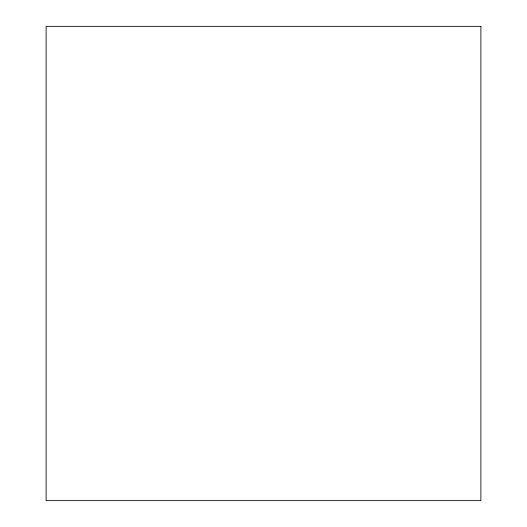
<?xml version="1.0" encoding="UTF-8"?>
<svg xmlns="http://www.w3.org/2000/svg" width="527" height="527" viewBox="0 0 527 527"><rect width="100%" height="100%" fill="white"/><g stroke="black" fill="none" stroke-linecap="round" stroke-linejoin="round"><path stroke-width="0.79" d="M480.887 26.35L46.112 26.35L46.112 500.65L480.887 500.65L480.887 26.35"/></g></svg>
